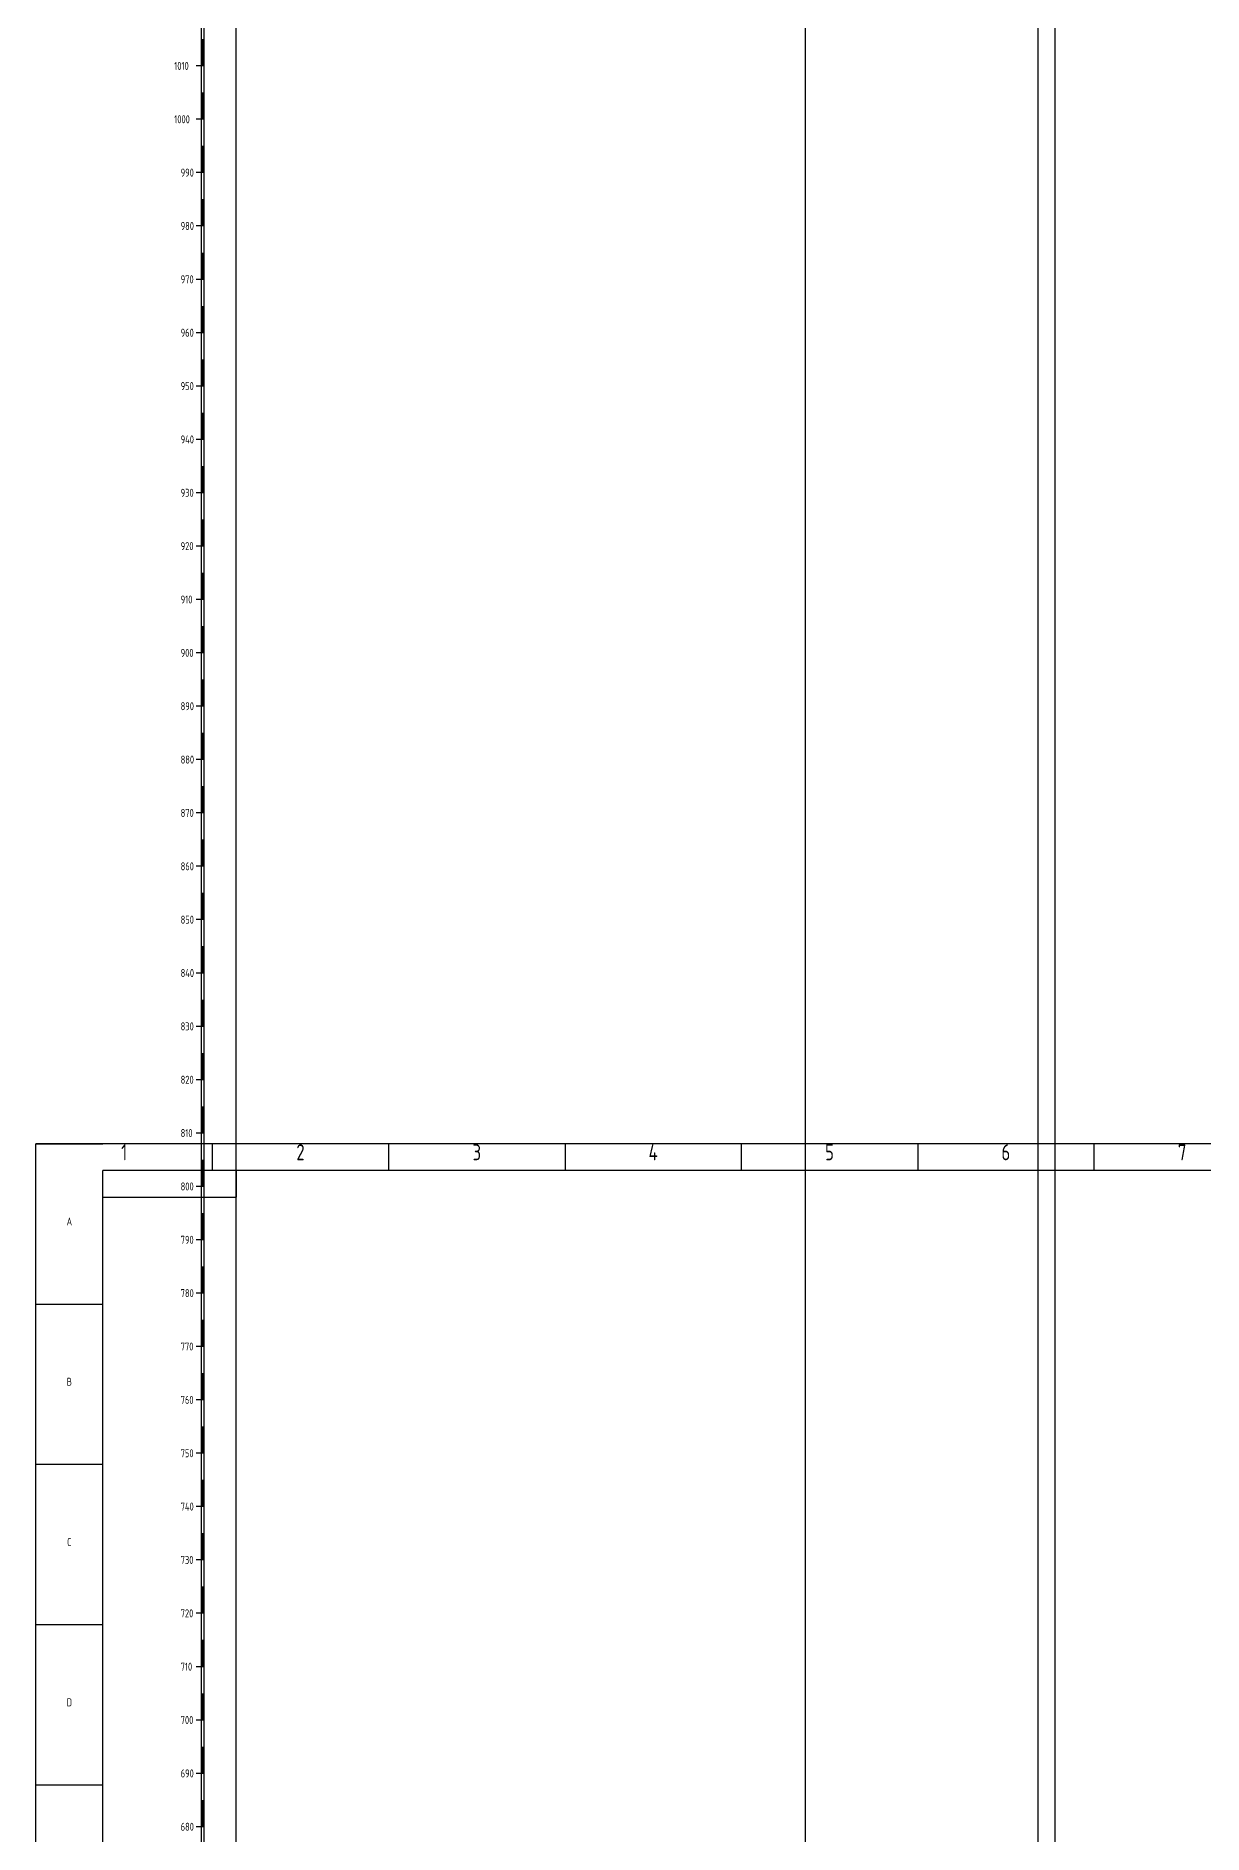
# Model space of a CAD drawing. Header units: millimetres. Extents: x 6482 to 7719, y 775 to 2743.
# Drawn here: x 6512 to 6949, y 1357 to 2031 of the extents above; entities that cross this region are included whole.
import ezdxf
from ezdxf.enums import TextEntityAlignment as Align

# ---------------------------------------------------------------- set-up
doc = ezdxf.new("R2010")
doc.units = ezdxf.units.MM
doc.header["$LTSCALE"] = 5
for name, color, linetype in [('交叉跨越注记', 3, 'Continuous'), ('图框', 1, 'Continuous'), ('标注', 3, 'Continuous')]:
    doc.layers.add(name, color=color, linetype=linetype)
doc.styles.get("Standard").update_dxf_attribs({"font": 'tssdeng.shx', "width": 0.8, "bigfont": 'tssdchn.shx'})

# ---------------------------------------------------------------- blocks, each defined once
blk = doc.blocks.new('7165820')
at = {"layer": '图框'}
for p, q in [((6574.2, 860), (6574.2, 2700)), ((6575.2, 860), (6575.2, 2700)), ((6574.4, 2020), (6574.4, 2030)), ((6574.6, 2020), (6574.6, 2030)), ((6574.8, 2020), (6574.8, 2030)), ((6575, 2020), (6575, 2030)), ((6575.2, 2020), (6572.2, 2020)), ((6574.4, 2000), (6574.4, 2010)), ((6574.6, 2000), (6574.6, 2010)), ((6574.8, 2000), (6574.8, 2010)), ((6575, 2000), (6575, 2010)), ((6575.2, 2000), (6572.2, 2000)), ((6574.4, 1980), (6574.4, 1990)), ((6574.6, 1980), (6574.6, 1990)), ((6574.8, 1980), (6574.8, 1990)), ((6575, 1980), (6575, 1990)), ((6575.2, 1980), (6572.2, 1980)), ((6574.4, 1960), (6574.4, 1970)), ((6574.6, 1960), (6574.6, 1970)), ((6574.8, 1960), (6574.8, 1970)), ((6575, 1960), (6575, 1970)), ((6575.2, 1960), (6572.2, 1960)), ((6574.4, 1940), (6574.4, 1950)), ((6574.6, 1940), (6574.6, 1950)), ((6574.8, 1940), (6574.8, 1950)), ((6575, 1940), (6575, 1950)), ((6575.2, 1940), (6572.2, 1940)), ((6574.4, 1920), (6574.4, 1930)), ((6574.6, 1920), (6574.6, 1930)), ((6574.8, 1920), (6574.8, 1930)), ((6575, 1920), (6575, 1930)), ((6575.2, 1920), (6572.2, 1920)), ((6574.4, 1900), (6574.4, 1910)), ((6574.6, 1900), (6574.6, 1910)), ((6574.8, 1900), (6574.8, 1910)), ((6575, 1900), (6575, 1910)), ((6575.2, 1900), (6572.2, 1900)), ((6574.4, 1880), (6574.4, 1890)), ((6574.6, 1880), (6574.6, 1890)), ((6574.8, 1880), (6574.8, 1890)), ((6575, 1880), (6575, 1890)), ((6575.2, 1880), (6572.2, 1880)), ((6574.4, 1860), (6574.4, 1870)), ((6574.6, 1860), (6574.6, 1870)), ((6574.8, 1860), (6574.8, 1870)), ((6575, 1860), (6575, 1870)), ((6575.2, 1860), (6572.2, 1860)), ((6574.4, 1840), (6574.4, 1850)), ((6574.6, 1840), (6574.6, 1850)), ((6574.8, 1840), (6574.8, 1850)), ((6575, 1840), (6575, 1850)), ((6575.2, 1840), (6572.2, 1840)), ((6574.4, 1820), (6574.4, 1830)), ((6574.6, 1820), (6574.6, 1830)), ((6574.8, 1820), (6574.8, 1830)), ((6575, 1820), (6575, 1830)), ((6575.2, 1820), (6572.2, 1820)), ((6574.4, 1800), (6574.4, 1810)), ((6574.6, 1800), (6574.6, 1810)), ((6574.8, 1800), (6574.8, 1810)), ((6575, 1800), (6575, 1810)), ((6575.2, 1800), (6572.2, 1800)), ((6574.4, 1780), (6574.4, 1790)), ((6574.6, 1780), (6574.6, 1790)), ((6574.8, 1780), (6574.8, 1790)), ((6575, 1780), (6575, 1790)), ((6575.2, 1780), (6572.2, 1780)), ((6574.4, 1760), (6574.4, 1770)), ((6574.6, 1760), (6574.6, 1770)), ((6574.8, 1760), (6574.8, 1770)), ((6575, 1760), (6575, 1770)), ((6575.2, 1760), (6572.2, 1760)), ((6574.4, 1740), (6574.4, 1750)), ((6574.6, 1740), (6574.6, 1750)), ((6574.8, 1740), (6574.8, 1750)), ((6575, 1740), (6575, 1750)), ((6575.2, 1740), (6572.2, 1740)), ((6574.4, 1720), (6574.4, 1730)), ((6574.6, 1720), (6574.6, 1730)), ((6574.8, 1720), (6574.8, 1730)), ((6575, 1720), (6575, 1730)), ((6575.2, 1720), (6572.2, 1720)), ((6574.4, 1700), (6574.4, 1710)), ((6574.6, 1700), (6574.6, 1710)), ((6574.8, 1700), (6574.8, 1710)), ((6575, 1700), (6575, 1710)), ((6575.2, 1700), (6572.2, 1700)), ((6574.4, 1680), (6574.4, 1690)), ((6574.6, 1680), (6574.6, 1690)), ((6574.8, 1680), (6574.8, 1690)), ((6575, 1680), (6575, 1690)), ((6575.2, 1680), (6572.2, 1680)), ((6574.4, 1660), (6574.4, 1670)), ((6574.6, 1660), (6574.6, 1670)), ((6574.8, 1660), (6574.8, 1670)), ((6575, 1660), (6575, 1670)), ((6575.2, 1660), (6572.2, 1660)), ((6574.4, 1640), (6574.4, 1650)), ((6574.6, 1640), (6574.6, 1650)), ((6574.8, 1640), (6574.8, 1650)), ((6575, 1640), (6575, 1650)), ((6575.2, 1640), (6572.2, 1640)), ((6574.4, 1620), (6574.4, 1630)), ((6574.6, 1620), (6574.6, 1630)), ((6574.8, 1620), (6574.8, 1630)), ((6575, 1620), (6575, 1630)), ((6575.2, 1620), (6572.2, 1620)), ((6574.4, 1600), (6574.4, 1610)), ((6574.6, 1600), (6574.6, 1610)), ((6574.8, 1600), (6574.8, 1610)), ((6575, 1600), (6575, 1610)), ((6575.2, 1600), (6572.2, 1600)), ((6574.4, 1580), (6574.4, 1590)), ((6574.6, 1580), (6574.6, 1590)), ((6574.8, 1580), (6574.8, 1590)), ((6575, 1580), (6575, 1590)), ((6575.2, 1580), (6572.2, 1580)), ((6574.4, 1560), (6574.4, 1570)), ((6574.6, 1560), (6574.6, 1570)), ((6574.8, 1560), (6574.8, 1570)), ((6575, 1560), (6575, 1570)), ((6575.2, 1560), (6572.2, 1560)), ((6574.4, 1540), (6574.4, 1550)), ((6574.6, 1540), (6574.6, 1550)), ((6574.8, 1540), (6574.8, 1550)), ((6575, 1540), (6575, 1550)), ((6575.2, 1540), (6572.2, 1540)), ((6574.4, 1520), (6574.4, 1530)), ((6574.6, 1520), (6574.6, 1530)), ((6574.8, 1520), (6574.8, 1530)), ((6575, 1520), (6575, 1530)), ((6575.2, 1520), (6572.2, 1520)), ((6574.4, 1500), (6574.4, 1510)), ((6574.6, 1500), (6574.6, 1510)), ((6574.8, 1500), (6574.8, 1510)), ((6575, 1500), (6575, 1510)), ((6575.2, 1500), (6572.2, 1500)), ((6574.4, 1480), (6574.4, 1490)), ((6574.6, 1480), (6574.6, 1490)), ((6574.8, 1480), (6574.8, 1490)), ((6575, 1480), (6575, 1490)), ((6575.2, 1480), (6572.2, 1480)), ((6574.4, 1460), (6574.4, 1470)), ((6574.6, 1460), (6574.6, 1470)), ((6574.8, 1460), (6574.8, 1470)), ((6575, 1460), (6575, 1470)), ((6575.2, 1460), (6572.2, 1460)), ((6574.4, 1440), (6574.4, 1450)), ((6574.6, 1440), (6574.6, 1450)), ((6574.8, 1440), (6574.8, 1450)), ((6575, 1440), (6575, 1450)), ((6575.2, 1440), (6572.2, 1440)), ((6574.4, 1420), (6574.4, 1430)), ((6574.6, 1420), (6574.6, 1430)), ((6574.8, 1420), (6574.8, 1430)), ((6575, 1420), (6575, 1430)), ((6575.2, 1420), (6572.2, 1420)), ((6574.4, 1400), (6574.4, 1410)), ((6574.6, 1400), (6574.6, 1410)), ((6574.8, 1400), (6574.8, 1410)), ((6575, 1400), (6575, 1410)), ((6575.2, 1400), (6572.2, 1400)), ((6574.4, 1380), (6574.4, 1390)), ((6574.6, 1380), (6574.6, 1390)), ((6574.8, 1380), (6574.8, 1390)), ((6575, 1380), (6575, 1390)), ((6575.2, 1380), (6572.2, 1380)), ((6574.4, 1360), (6574.4, 1370)), ((6574.6, 1360), (6574.6, 1370)), ((6574.8, 1360), (6574.8, 1370)), ((6575, 1360), (6575, 1370)), ((6575.2, 1360), (6572.2, 1360))]:
    blk.add_line(p, q, dxfattribs=at)
at = {"layer": '图框', "width": 0.8}
for s, p in [('1010', (6564, 2018.5)), ('1000', (6564, 1998.5)), ('990', (6566.4, 1978.5)), ('980', (6566.4, 1958.5)), ('970', (6566.4, 1938.5)), ('960', (6566.4, 1918.5)), ('950', (6566.4, 1898.5)), ('940', (6566.4, 1878.5)), ('930', (6566.4, 1858.5)), ('920', (6566.4, 1838.5)), ('910', (6566.4, 1818.5)), ('900', (6566.4, 1798.5)), ('890', (6566.4, 1778.5)), ('880', (6566.4, 1758.5)), ('870', (6566.4, 1738.5)), ('860', (6566.4, 1718.5)), ('850', (6566.4, 1698.5)), ('840', (6566.4, 1678.5)), ('830', (6566.4, 1658.5)), ('820', (6566.4, 1638.5)), ('810', (6566.4, 1618.5)), ('800', (6566.4, 1598.5)), ('790', (6566.4, 1578.5)), ('780', (6566.4, 1558.5)), ('770', (6566.4, 1538.5)), ('760', (6566.4, 1518.5)), ('750', (6566.4, 1498.5)), ('740', (6566.4, 1478.5)), ('730', (6566.4, 1458.5)), ('720', (6566.4, 1438.5)), ('710', (6566.4, 1418.5)), ('700', (6566.4, 1398.5)), ('690', (6566.4, 1378.5)), ('680', (6566.4, 1358.5))]:
    blk.add_text(s, height=3, dxfattribs=at).set_placement(p)

msp = doc.modelspace()

# ---------------------------------------------------------------- linework, layer by layer
at = {"layer": '交叉跨越注记', "linetype": 'Continuous'}
for p, q in [((6887.6, 919), (6887.6, 2440.8)), ((6894, 919), (6894, 2395.6))]:
    msp.add_line(p, q, dxfattribs=at)
at = {"layer": '图框', "linetype": 'Continuous'}
for p, q in [((7701.2, 1616), (6512.2, 1616)), ((6512.2, 775), (6512.2, 1616)), ((6512.2, 1616), (6537.2, 1616)), ((6578.26, 1616), (6578.26, 1606)), ((6644.31, 1616), (6644.31, 1606)), ((6710.37, 1616), (6710.37, 1606)), ((6776.42, 1616), (6776.42, 1606)), ((6842.48, 1616), (6842.48, 1606)), ((6908.53, 1616), (6908.53, 1606)), ((7691.2, 1606), (6537.2, 1606)), ((6537.2, 785), (6537.2, 1606)), ((6587.2, 1606), (6587.2, 1596)), ((6537.2, 1596), (6587.2, 1596)), ((6512.2, 1555.93), (6537.2, 1555.93)), ((6512.2, 1495.86), (6537.2, 1495.86)), ((6512.2, 1435.79), (6537.2, 1435.79)), ((6512.2, 1375.71), (6537.2, 1375.71))]:
    msp.add_line(p, q, dxfattribs=at)
at = {"layer": '标注'}
for p, q in [((6800.4, 860), (6800.4, 2634.38)), ((6587.2, 860), (6587.2, 2316.18))]:
    msp.add_line(p, q, dxfattribs=at)

# ---------------------------------------------------------------- block references
at = {"layer": '图框'}
msp.add_blockref('7165820', (0, 0), dxfattribs=at)

# ---------------------------------------------------------------- texts
at = {"layer": '图框', "linetype": 'Continuous', "width": 0.8}
for s, height, p in [('1', 6, (6545.23, 1608)), ('2', 6, (6611.28, 1608)), ('3', 6, (6677.34, 1608)), ('4', 6, (6743.39, 1608)), ('5', 6, (6809.45, 1608)), ('6', 6, (6875.51, 1608)), ('7', 6, (6941.56, 1608)), ('A', 3, (6524.7, 1584.46)), ('B', 3, (6524.7, 1524.39)), ('C', 3, (6524.7, 1464.32)), ('D', 3, (6524.7, 1404.25))]:
    msp.add_text(s, height=height, dxfattribs=at).set_placement(p, align=Align.BOTTOM_CENTER)

doc.saveas('drawing.dxf')
